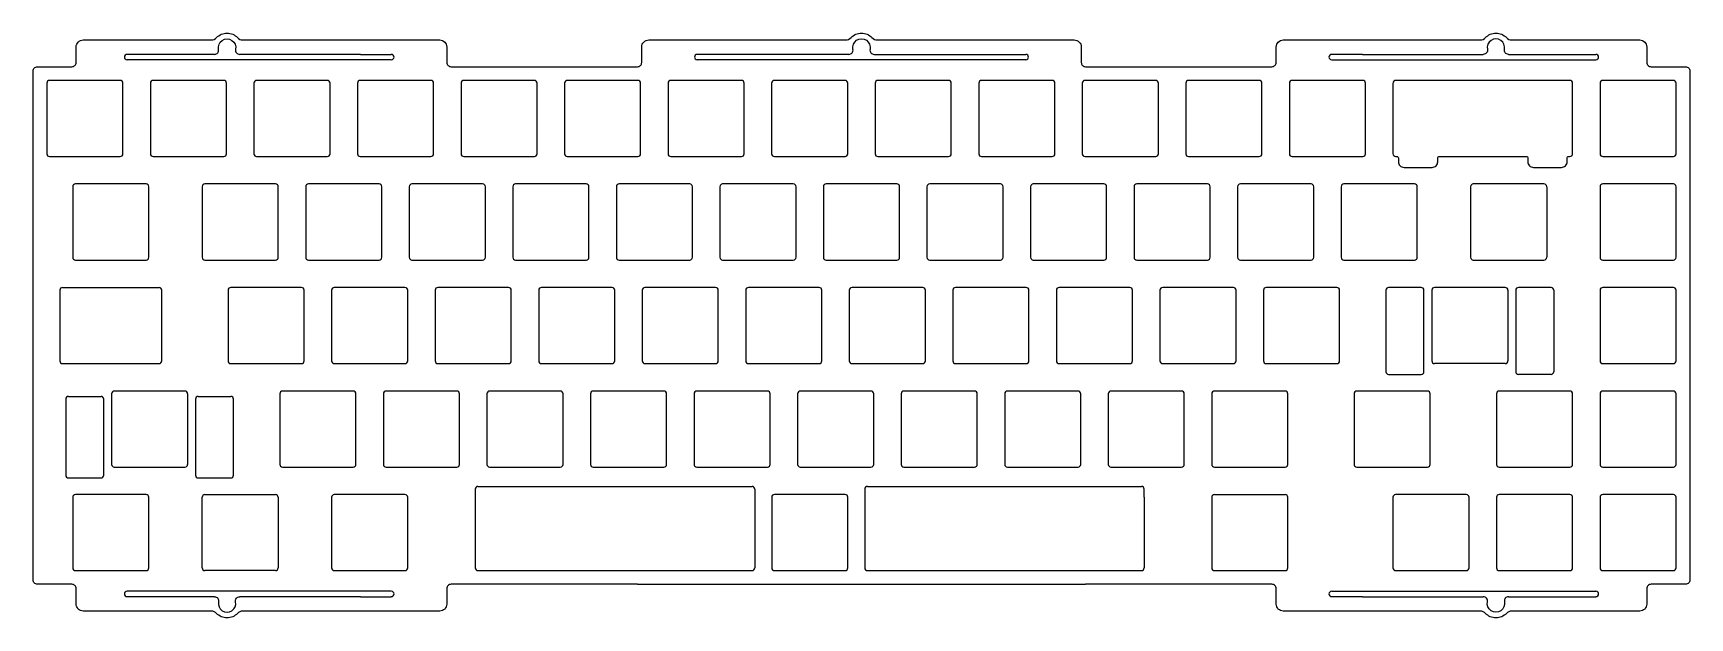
# Model space of a CAD drawing. Header units: millimetres. Extents: x -608 to -303, y -101 to 6.
import ezdxf

# ---------------------------------------------------------------- set-up
doc = ezdxf.new("R2010")
doc.units = ezdxf.units.MM
doc.header["$MEASUREMENT"] = 0
doc.layers.add('SHAPE2DVIEW', color=7, linetype='Continuous')
doc.layers.add('VISIBLE', color=7, linetype='Continuous')

msp = doc.modelspace()

# ---------------------------------------------------------------- linework, layer by layer
at = {"linetype": 'Continuous'}
for p, q in [((-585.15, 2.27), (-590.75, 2.27)), ((-542.15, 1.27), (-590.75, 1.27)), ((-574.7, 2.27), (-585.15, 2.27)), ((-547.82, 2.27), (-570.05, 2.27)), ((-547.82, 2.27), (-542.15, 2.27)), ((-457.98, 2.27), (-485.88, 2.27)), ((-425.42, 1.27), (-485.88, 1.27)), ((-453.32, 2.27), (-425.42, 2.27)), ((-363.48, 2.27), (-369.15, 2.27)), ((-369.15, 1.27), (-320.55, 1.27)), ((-363.48, 2.27), (-341.25, 2.27)), ((-336.6, 2.27), (-326.15, 2.27)), ((-326.15, 2.27), (-320.55, 2.27)), ((-602.64, -40.63), (-584.88, -40.63)), ((-602.64, -54.63), (-584.88, -54.63)), ((-562.97, -79.23), (-562.97, -92.23)), ((-526.71, -77.73), (-526.71, -92.22)), ((-526.21, -77.23), (-475.79, -77.23)), ((-475.29, -77.73), (-475.29, -92.22)), ((-455.06, -77.73), (-455.06, -92.22)), ((-454.56, -77.23), (-404.14, -77.23)), ((-403.64, -79.23), (-403.64, -78.73)), ((-403.64, -79.23), (-403.64, -92.22)), ((-390.71, -78.73), (-377.71, -78.73)), ((-526.21, -92.72), (-475.79, -92.72)), ((-454.56, -92.72), (-404.14, -92.72)), ((-542.15, -96.52), (-590.75, -96.52)), ((-585.15, -97.53), (-590.75, -97.53)), ((-574.7, -97.53), (-585.15, -97.53)), ((-547.82, -97.53), (-570.05, -97.53)), ((-547.82, -97.53), (-542.15, -97.53)), ((-496.85, -95.25), (-414.45, -95.25)), ((-369.15, -96.52), (-320.55, -96.52)), ((-363.48, -97.53), (-369.15, -97.53)), ((-363.48, -97.53), (-341.25, -97.53)), ((-336.6, -97.53), (-326.15, -97.53)), ((-326.15, -97.53), (-320.55, -97.53))]:
    msp.add_line(p, q, dxfattribs=at)
at = {"color": 0}
for p, q in [((-576.95, -92.22), (-576.95, -79.23)), ((-576.45, -78.73), (-563.45, -78.73)), ((-563.45, -92.72), (-576.45, -92.72))]:
    msp.add_line(p, q, dxfattribs=at)
for points in [[(-496.85, -95.25), (-531.17, -95.25, 0.414214), (-531.95, -96.03), (-531.95, -98.88, -0.414214), (-533.25, -100.18), (-569.49, -100.18, 0.207448), (-570.44, -100.59, -0.433555), (-574.31, -100.59, 0.207448), (-575.26, -100.18), (-598.83, -100.18, -0.414214), (-600.13, -98.88), (-600.13, -96.03, 0.414214), (-600.9, -95.25), (-607.28, -95.25, -0.414214), (-608.05, -94.48), (-608.05, -0.78, -0.414214), (-607.28, 0), (-600.9, 0, 0.414214), (-600.13, 0.77), (-600.13, 3.62, -0.414214), (-598.83, 4.92), (-575.26, 4.92, 0.207448), (-574.31, 5.34, -0.433555), (-570.44, 5.34, 0.207448), (-569.49, 4.92), (-533.25, 4.92, -0.414214), (-531.95, 3.62), (-531.95, 0.77, 0.414214), (-531.17, 0), (-496.85, 0, 0.414214), (-496.08, 0.77), (-496.08, 3.62, -0.414214), (-494.78, 4.92), (-458.53, 4.92, 0.207448), (-457.58, 5.34, -0.433555), (-453.72, 5.34, 0.207448), (-452.77, 4.92), (-416.52, 4.92, -0.414214), (-415.22, 3.62), (-415.22, 0.77, 0.414214), (-414.45, 0), (-380.13, 0, 0.414214), (-379.35, 0.77), (-379.35, 3.62, -0.414214), (-378.05, 4.92), (-341.81, 4.92, 0.207448), (-340.86, 5.34, -0.433555), (-336.99, 5.34, 0.207448), (-336.04, 4.92), (-312.48, 4.92, -0.414214), (-311.18, 3.62), (-311.18, 0.77, 0.414214), (-310.4, 0), (-304.02, 0, -0.414214), (-303.25, -0.78), (-303.25, -94.48, -0.414214), (-304.02, -95.25), (-310.4, -95.25, 0.414214), (-311.18, -96.03), (-311.18, -98.88, -0.414214), (-312.48, -100.18), (-336.04, -100.18, 0.207448), (-336.99, -100.59, -0.433555), (-340.86, -100.59, 0.207448), (-341.81, -100.18), (-378.05, -100.18, -0.414214), (-379.35, -98.88), (-379.35, -96.03, 0.414214), (-380.13, -95.25), (-414.45, -95.25)], [(-574.7, 2.27, 0.474498), (-573.94, 3.2, -1.224745), (-570.81, 3.2, 0.474498), (-570.05, 2.27)], [(-457.98, 2.27, 0.474498), (-457.22, 3.2, -1.224745), (-454.08, 3.2, 0.474498), (-453.32, 2.27)], [(-336.6, 2.27, -0.474498), (-337.36, 3.2, 1.224745), (-340.49, 3.2, -0.474498), (-341.25, 2.27)], [(-574.7, -97.53, -0.474498), (-573.94, -98.46, 1.224745), (-570.81, -98.46, -0.474498), (-570.05, -97.53)], [(-336.6, -97.53, 0.474498), (-337.36, -98.46, -1.224745), (-340.49, -98.46, 0.474498), (-341.25, -97.53)]]:
    msp.add_lwpolyline(points, format="xyb")
msp.add_lwpolyline([(-333.34, -16.53, -0.414214), (-333.07, -16.8), (-333.07, -17.48, 0.414214), (-332.02, -18.53), (-326.87, -18.53, 0.414214), (-325.82, -17.48), (-325.82, -16.8, -0.414214), (-325.54, -16.53), (-325.38, -16.53, 0.414214), (-324.82, -15.98), (-324.82, -3.08, 0.414214), (-325.38, -2.53), (-357.33, -2.53, 0.414214), (-357.88, -3.08), (-357.88, -15.98, 0.414214), (-357.33, -16.53), (-357.16, -16.53, -0.414214), (-356.88, -16.8), (-356.88, -17.48, 0.414214), (-355.83, -18.53), (-350.68, -18.53, 0.414214), (-349.63, -17.48), (-349.63, -16.8, -0.414214), (-349.36, -16.53)], format="xyb", close=True)
at = {"linetype": 'Continuous'}
for centre, start, end in [((-590.75, 1.77), 90, 270), ((-542.15, 1.77), 270, 90), ((-485.88, 1.77), 90, 270), ((-425.42, 1.77), 270, 90), ((-369.15, 1.77), 90, 270), ((-320.55, 1.77), 270, 90), ((-590.75, -97.02), 90, 270), ((-542.15, -97.02), 270, 90), ((-369.15, -97.02), 90, 270), ((-320.55, -97.02), 270, 90)]:
    msp.add_arc(centre, 0.5, start, end, dxfattribs=at)
at = {"layer": 'SHAPE2DVIEW'}
for p, q in [((-605.53, -3.03), (-605.53, -16.03)), ((-592.03, -2.53), (-605.03, -2.53)), ((-591.53, -16.03), (-591.53, -3.03)), ((-586.48, -3.03), (-586.48, -16.03)), ((-572.98, -2.53), (-585.98, -2.53)), ((-572.48, -16.03), (-572.48, -3.03)), ((-567.43, -3.03), (-567.43, -16.03)), ((-553.93, -2.53), (-566.93, -2.53)), ((-553.43, -16.03), (-553.43, -3.03)), ((-548.38, -3.03), (-548.38, -16.03)), ((-534.88, -2.53), (-547.88, -2.53)), ((-534.38, -16.03), (-534.38, -3.03)), ((-529.33, -3.03), (-529.33, -16.03)), ((-515.83, -2.53), (-528.83, -2.53)), ((-515.33, -16.03), (-515.33, -3.03)), ((-510.28, -3.03), (-510.28, -16.03)), ((-496.78, -2.53), (-509.78, -2.53)), ((-496.28, -16.03), (-496.28, -3.03)), ((-491.23, -3.03), (-491.23, -16.03)), ((-477.73, -2.53), (-490.73, -2.53)), ((-477.23, -16.03), (-477.23, -3.03)), ((-472.18, -3.03), (-472.18, -16.03)), ((-458.68, -2.53), (-471.68, -2.53)), ((-458.18, -16.03), (-458.18, -3.03)), ((-453.13, -3.03), (-453.13, -16.03)), ((-439.63, -2.53), (-452.63, -2.53)), ((-439.13, -16.03), (-439.13, -3.03)), ((-434.07, -3.03), (-434.07, -16.03)), ((-420.57, -2.53), (-433.57, -2.53)), ((-420.07, -16.03), (-420.07, -3.03)), ((-415.03, -3.03), (-415.03, -16.03)), ((-401.53, -2.53), (-414.53, -2.53)), ((-401.03, -16.03), (-401.03, -3.03)), ((-395.98, -3.03), (-395.98, -16.03)), ((-382.48, -2.53), (-395.48, -2.53)), ((-381.98, -16.03), (-381.98, -3.03)), ((-376.93, -3.03), (-376.93, -16.03)), ((-363.43, -2.53), (-376.43, -2.53)), ((-362.93, -16.03), (-362.93, -3.03)), ((-319.78, -3.03), (-319.78, -16.03)), ((-306.28, -2.53), (-319.28, -2.53)), ((-305.78, -16.03), (-305.78, -3.03)), ((-605.03, -16.53), (-592.03, -16.53)), ((-585.98, -16.53), (-572.98, -16.53)), ((-566.93, -16.53), (-553.93, -16.53)), ((-547.88, -16.53), (-534.88, -16.53)), ((-528.83, -16.53), (-515.83, -16.53)), ((-509.78, -16.53), (-496.78, -16.53)), ((-490.73, -16.53), (-477.73, -16.53)), ((-471.68, -16.53), (-458.68, -16.53)), ((-452.63, -16.53), (-439.63, -16.53)), ((-433.57, -16.53), (-420.57, -16.53)), ((-414.53, -16.53), (-401.53, -16.53)), ((-395.48, -16.53), (-382.48, -16.53)), ((-376.43, -16.53), (-363.43, -16.53)), ((-319.28, -16.53), (-306.28, -16.53)), ((-600.76, -22.08), (-600.76, -35.08)), ((-587.26, -21.58), (-600.26, -21.58)), ((-586.76, -35.08), (-586.76, -22.08)), ((-576.95, -22.08), (-576.95, -35.08)), ((-563.45, -21.58), (-576.45, -21.58)), ((-562.95, -35.08), (-562.95, -22.08)), ((-557.9, -22.08), (-557.9, -35.08)), ((-544.4, -21.58), (-557.4, -21.58)), ((-543.9, -35.08), (-543.9, -22.08)), ((-538.85, -22.08), (-538.85, -35.08)), ((-525.35, -21.58), (-538.35, -21.58)), ((-524.85, -35.08), (-524.85, -22.08)), ((-519.8, -22.08), (-519.8, -35.08)), ((-506.3, -21.58), (-519.3, -21.58)), ((-505.8, -35.08), (-505.8, -22.08)), ((-500.75, -22.08), (-500.75, -35.08)), ((-487.25, -21.58), (-500.25, -21.58)), ((-486.75, -35.08), (-486.75, -22.08)), ((-481.7, -22.08), (-481.7, -35.08)), ((-468.2, -21.58), (-481.2, -21.58)), ((-467.7, -35.08), (-467.7, -22.08)), ((-462.65, -22.08), (-462.65, -35.08)), ((-449.15, -21.58), (-462.15, -21.58)), ((-448.65, -35.08), (-448.65, -22.08)), ((-443.6, -22.08), (-443.6, -35.08)), ((-430.1, -21.58), (-443.1, -21.58)), ((-429.6, -35.08), (-429.6, -22.08)), ((-424.55, -22.08), (-424.55, -35.08)), ((-411.05, -21.58), (-424.05, -21.58)), ((-410.55, -35.08), (-410.55, -22.08)), ((-405.5, -22.08), (-405.5, -35.08)), ((-392, -21.58), (-405, -21.58)), ((-391.5, -35.08), (-391.5, -22.08)), ((-386.45, -22.08), (-386.45, -35.08)), ((-372.95, -21.58), (-385.95, -21.58)), ((-372.45, -35.08), (-372.45, -22.08)), ((-367.4, -22.08), (-367.4, -35.08)), ((-353.9, -21.58), (-366.9, -21.58)), ((-353.4, -35.08), (-353.4, -22.08)), ((-343.59, -22.08), (-343.59, -35.08)), ((-330.09, -21.58), (-343.09, -21.58)), ((-329.59, -22.08), (-329.59, -35.08)), ((-319.78, -22.08), (-319.78, -35.08)), ((-306.28, -21.58), (-319.28, -21.58)), ((-305.78, -35.08), (-305.78, -22.08)), ((-600.26, -35.58), (-587.26, -35.58)), ((-576.45, -35.58), (-563.45, -35.58)), ((-557.4, -35.58), (-544.4, -35.58)), ((-538.35, -35.58), (-525.35, -35.58)), ((-519.3, -35.58), (-506.3, -35.58)), ((-500.25, -35.58), (-487.25, -35.58)), ((-481.2, -35.58), (-468.2, -35.58)), ((-462.15, -35.58), (-449.15, -35.58)), ((-443.1, -35.58), (-430.1, -35.58)), ((-424.05, -35.58), (-411.05, -35.58)), ((-405, -35.58), (-392, -35.58)), ((-385.95, -35.58), (-372.95, -35.58)), ((-366.9, -35.58), (-353.9, -35.58)), ((-343.09, -35.58), (-330.09, -35.58)), ((-319.28, -35.58), (-306.28, -35.58)), ((-584.38, -54.13), (-584.38, -41.13)), ((-572.19, -41.13), (-572.19, -54.13)), ((-558.69, -40.63), (-571.69, -40.63)), ((-558.19, -54.13), (-558.19, -41.13)), ((-553.14, -41.13), (-553.14, -54.13)), ((-539.64, -40.63), (-552.64, -40.63)), ((-539.14, -54.13), (-539.14, -41.13)), ((-534.09, -41.13), (-534.09, -54.13)), ((-520.59, -40.63), (-533.59, -40.63)), ((-520.09, -54.13), (-520.09, -41.13)), ((-515.04, -41.13), (-515.04, -54.13)), ((-501.54, -40.63), (-514.54, -40.63)), ((-501.04, -54.13), (-501.04, -41.13)), ((-495.99, -41.13), (-495.99, -54.13)), ((-482.49, -40.63), (-495.49, -40.63)), ((-481.99, -54.13), (-481.99, -41.13)), ((-476.94, -41.13), (-476.94, -54.13)), ((-463.44, -40.63), (-476.44, -40.63)), ((-462.94, -54.13), (-462.94, -41.13)), ((-457.89, -41.13), (-457.89, -54.13)), ((-444.39, -40.63), (-457.39, -40.63)), ((-443.89, -54.13), (-443.89, -41.13)), ((-438.84, -41.13), (-438.84, -54.13)), ((-425.34, -40.63), (-438.34, -40.63)), ((-424.84, -54.13), (-424.84, -41.13)), ((-419.79, -41.13), (-419.79, -54.13)), ((-406.29, -40.63), (-419.29, -40.63)), ((-405.79, -54.13), (-405.79, -41.13)), ((-400.74, -41.13), (-400.74, -54.13)), ((-387.24, -40.63), (-400.24, -40.63)), ((-386.74, -54.13), (-386.74, -41.13)), ((-381.69, -41.13), (-381.69, -54.13)), ((-368.19, -40.63), (-381.19, -40.63)), ((-367.69, -54.13), (-367.69, -41.13)), ((-359.17, -41.13), (-359.17, -56.13)), ((-352.67, -40.63), (-358.67, -40.63)), ((-352.17, -56.13), (-352.17, -41.13)), ((-350.73, -41.13), (-350.73, -54.13)), ((-337.23, -40.63), (-350.23, -40.63)), ((-336.73, -41.13), (-336.73, -54.13)), ((-335.29, -41.13), (-335.29, -56.13)), ((-328.79, -40.63), (-334.79, -40.63)), ((-328.29, -41.13), (-328.29, -56.13)), ((-319.78, -41.13), (-319.78, -54.13)), ((-306.28, -40.63), (-319.28, -40.63)), ((-305.78, -54.13), (-305.78, -41.13)), ((-571.69, -54.63), (-558.69, -54.63)), ((-552.64, -54.63), (-539.64, -54.63)), ((-533.59, -54.63), (-520.59, -54.63)), ((-514.54, -54.63), (-501.54, -54.63)), ((-495.49, -54.63), (-482.49, -54.63)), ((-476.44, -54.63), (-463.44, -54.63)), ((-457.39, -54.63), (-444.39, -54.63)), ((-438.34, -54.63), (-425.34, -54.63)), ((-419.29, -54.63), (-406.29, -54.63)), ((-400.24, -54.63), (-387.24, -54.63)), ((-381.19, -54.63), (-368.19, -54.63)), ((-337.23, -54.63), (-350.23, -54.63)), ((-319.28, -54.63), (-306.28, -54.63)), ((-358.67, -56.63), (-352.67, -56.63)), ((-328.79, -56.63), (-334.79, -56.63)), ((-601.56, -60.68), (-595.56, -60.68)), ((-593.62, -60.18), (-593.62, -73.18)), ((-580.12, -59.68), (-593.12, -59.68)), ((-579.62, -60.18), (-579.62, -73.18)), ((-577.68, -60.68), (-571.68, -60.68)), ((-562.66, -60.18), (-562.66, -73.18)), ((-549.16, -59.68), (-562.16, -59.68)), ((-548.66, -73.18), (-548.66, -60.18)), ((-543.61, -60.18), (-543.61, -73.18)), ((-530.11, -59.68), (-543.11, -59.68)), ((-529.61, -73.18), (-529.61, -60.18)), ((-524.56, -60.18), (-524.56, -73.18)), ((-511.06, -59.68), (-524.06, -59.68)), ((-510.56, -73.18), (-510.56, -60.18)), ((-505.51, -60.18), (-505.51, -73.18)), ((-492.01, -59.68), (-505.01, -59.68)), ((-491.51, -73.18), (-491.51, -60.18)), ((-486.46, -60.18), (-486.46, -73.18)), ((-472.96, -59.68), (-485.96, -59.68)), ((-472.46, -73.18), (-472.46, -60.18)), ((-467.41, -60.18), (-467.41, -73.18)), ((-453.91, -59.68), (-466.91, -59.68)), ((-453.41, -73.18), (-453.41, -60.18)), ((-448.36, -60.18), (-448.36, -73.18)), ((-434.86, -59.68), (-447.86, -59.68)), ((-434.36, -73.18), (-434.36, -60.18)), ((-429.31, -60.18), (-429.31, -73.18)), ((-415.81, -59.68), (-428.81, -59.68)), ((-415.31, -73.18), (-415.31, -60.18)), ((-410.26, -60.18), (-410.26, -73.18)), ((-396.76, -59.68), (-409.76, -59.68)), ((-396.26, -73.18), (-396.26, -60.18)), ((-391.21, -60.18), (-391.21, -73.18)), ((-377.71, -59.68), (-390.71, -59.68)), ((-377.21, -73.18), (-377.21, -60.18)), ((-365.02, -60.18), (-365.02, -73.18)), ((-351.52, -59.68), (-364.52, -59.68)), ((-351.02, -73.18), (-351.02, -60.18)), ((-338.82, -60.18), (-338.82, -73.18)), ((-325.32, -59.68), (-338.32, -59.68)), ((-324.82, -73.18), (-324.82, -60.18)), ((-319.78, -60.18), (-319.78, -73.18)), ((-306.28, -59.68), (-319.28, -59.68)), ((-305.78, -73.18), (-305.78, -60.18)), ((-602.06, -61.18), (-602.06, -75.18)), ((-595.06, -75.18), (-595.06, -61.18)), ((-578.18, -61.18), (-578.18, -75.18)), ((-571.18, -75.18), (-571.18, -61.18)), ((-601.56, -75.68), (-595.56, -75.68)), ((-593.12, -73.68), (-580.12, -73.68)), ((-577.68, -75.68), (-571.68, -75.68)), ((-562.16, -73.68), (-549.16, -73.68)), ((-543.11, -73.68), (-530.11, -73.68)), ((-524.06, -73.68), (-511.06, -73.68)), ((-505.01, -73.68), (-492.01, -73.68)), ((-485.96, -73.68), (-472.96, -73.68)), ((-466.91, -73.68), (-453.91, -73.68)), ((-447.86, -73.68), (-434.86, -73.68)), ((-428.81, -73.68), (-415.81, -73.68)), ((-409.76, -73.68), (-396.76, -73.68)), ((-390.71, -73.68), (-377.71, -73.68)), ((-364.52, -73.68), (-351.52, -73.68)), ((-338.32, -73.68), (-325.32, -73.68)), ((-319.28, -73.68), (-306.28, -73.68)), ((-600.76, -79.23), (-600.76, -92.23)), ((-587.26, -78.73), (-600.26, -78.73)), ((-586.76, -92.23), (-586.76, -79.23)), ((-553.14, -79.23), (-553.14, -92.23)), ((-539.64, -78.73), (-552.64, -78.73)), ((-539.14, -92.23), (-539.14, -79.23)), ((-472.17, -79.22), (-472.17, -92.22)), ((-458.67, -78.72), (-471.67, -78.72)), ((-458.17, -92.22), (-458.17, -79.22)), ((-391.21, -79.23), (-391.21, -92.23)), ((-377.21, -92.23), (-377.21, -79.23)), ((-357.88, -79.23), (-357.88, -92.23)), ((-344.38, -78.73), (-357.38, -78.73)), ((-343.88, -92.23), (-343.88, -79.23)), ((-338.82, -79.23), (-338.82, -92.23)), ((-325.32, -78.73), (-338.32, -78.73)), ((-324.82, -92.23), (-324.82, -79.23)), ((-319.78, -79.23), (-319.78, -92.23)), ((-306.28, -78.73), (-319.28, -78.73)), ((-305.78, -92.23), (-305.78, -79.23)), ((-600.26, -92.73), (-587.26, -92.73)), ((-552.64, -92.73), (-539.64, -92.73)), ((-471.67, -92.72), (-458.67, -92.72)), ((-390.71, -92.73), (-377.71, -92.73)), ((-357.38, -92.73), (-344.38, -92.73)), ((-338.32, -92.73), (-325.32, -92.73)), ((-319.28, -92.73), (-306.28, -92.73))]:
    msp.add_line(p, q, dxfattribs=at)
for centre, start, end in [((-605.03, -3.03), 90, 180), ((-592.03, -3.03), 0, 90), ((-585.98, -3.03), 90, 180), ((-572.98, -3.03), 0, 90), ((-566.93, -3.03), 90, 180), ((-553.93, -3.03), 0, 90), ((-547.88, -3.03), 90, 180), ((-534.88, -3.03), 0, 90), ((-528.83, -3.03), 90, 180), ((-515.83, -3.03), 0, 90), ((-509.78, -3.03), 90, 180), ((-496.78, -3.03), 0, 90), ((-490.73, -3.03), 90, 180), ((-477.73, -3.03), 0, 90), ((-471.68, -3.03), 90, 180), ((-458.68, -3.03), 0, 90), ((-452.63, -3.03), 90, 180), ((-439.63, -3.03), 0, 90), ((-433.57, -3.03), 90, 180), ((-420.57, -3.03), 0, 90), ((-414.53, -3.03), 90, 180), ((-401.53, -3.03), 0, 90), ((-395.48, -3.03), 90, 180), ((-382.48, -3.03), 0, 90), ((-376.43, -3.03), 90, 180), ((-363.43, -3.03), 0, 90), ((-319.28, -3.03), 90, 180), ((-306.28, -3.03), 0, 90), ((-605.03, -16.03), 180, 270), ((-592.03, -16.03), 270, 0), ((-585.98, -16.03), 180, 270), ((-572.98, -16.03), 270, 0), ((-566.93, -16.03), 180, 270), ((-553.93, -16.03), 270, 0), ((-547.88, -16.03), 180, 270), ((-534.88, -16.03), 270, 0), ((-528.83, -16.03), 180, 270), ((-515.83, -16.03), 270, 0), ((-509.78, -16.03), 180, 270), ((-496.78, -16.03), 270, 0), ((-490.73, -16.03), 180, 270), ((-477.73, -16.03), 270, 0), ((-471.68, -16.03), 180, 270), ((-458.68, -16.03), 270, 0), ((-452.63, -16.03), 180, 270), ((-439.63, -16.03), 270, 0), ((-433.57, -16.03), 180, 270), ((-420.57, -16.03), 270, 0), ((-414.53, -16.03), 180, 270), ((-401.53, -16.03), 270, 0), ((-395.48, -16.03), 180, 270), ((-382.48, -16.03), 270, 0), ((-376.43, -16.03), 180, 270), ((-363.43, -16.03), 270, 0), ((-319.28, -16.03), 180, 270), ((-306.28, -16.03), 270, 0), ((-600.26, -22.08), 90, 180), ((-587.26, -22.08), 0, 90), ((-576.45, -22.08), 90, 180), ((-563.45, -22.08), 0, 90), ((-557.4, -22.08), 90, 180), ((-544.4, -22.08), 0, 90), ((-538.35, -22.08), 90, 180), ((-525.35, -22.08), 0, 90), ((-519.3, -22.08), 90, 180), ((-506.3, -22.08), 0, 90), ((-500.25, -22.08), 90, 180), ((-487.25, -22.08), 0, 90), ((-481.2, -22.08), 90, 180), ((-468.2, -22.08), 0, 90), ((-462.15, -22.08), 90, 180), ((-449.15, -22.08), 0, 90), ((-443.1, -22.08), 90, 180), ((-430.1, -22.08), 0, 90), ((-424.05, -22.08), 90, 180), ((-411.05, -22.08), 0, 90), ((-405, -22.08), 90, 180), ((-392, -22.08), 0, 90), ((-385.95, -22.08), 90, 180), ((-372.95, -22.08), 0, 90), ((-366.9, -22.08), 90, 180), ((-353.9, -22.08), 0, 90), ((-343.09, -22.08), 90, 180), ((-330.09, -22.08), 0, 90), ((-319.28, -22.08), 90, 180), ((-306.28, -22.08), 0, 90), ((-600.26, -35.08), 180, 270), ((-587.26, -35.08), 270, 0), ((-576.45, -35.08), 180, 270), ((-563.45, -35.08), 270, 0), ((-557.4, -35.08), 180, 270), ((-544.4, -35.08), 270, 0), ((-538.35, -35.08), 180, 270), ((-525.35, -35.08), 270, 0), ((-519.3, -35.08), 180, 270), ((-506.3, -35.08), 270, 0), ((-500.25, -35.08), 180, 270), ((-487.25, -35.08), 270, 0), ((-481.2, -35.08), 180, 270), ((-468.2, -35.08), 270, 0), ((-462.15, -35.08), 180, 270), ((-449.15, -35.08), 270, 0), ((-443.1, -35.08), 180, 270), ((-430.1, -35.08), 270, 0), ((-424.05, -35.08), 180, 270), ((-411.05, -35.08), 270, 0), ((-405, -35.08), 180, 270), ((-392, -35.08), 270, 0), ((-385.95, -35.08), 180, 270), ((-372.95, -35.08), 270, 0), ((-366.9, -35.08), 180, 270), ((-353.9, -35.08), 270, 0), ((-343.09, -35.08), 180, 270), ((-330.09, -35.08), 270, 0), ((-319.28, -35.08), 180, 270), ((-306.28, -35.08), 270, 0), ((-584.88, -41.13), 0, 90), ((-571.69, -41.13), 90, 180), ((-558.69, -41.13), 0, 90), ((-552.64, -41.13), 90, 180), ((-539.64, -41.13), 0, 90), ((-533.59, -41.13), 90, 180), ((-520.59, -41.13), 0, 90), ((-514.54, -41.13), 90, 180), ((-501.54, -41.13), 0, 90), ((-495.49, -41.13), 90, 180), ((-482.49, -41.13), 0, 90), ((-476.44, -41.13), 90, 180), ((-463.44, -41.13), 0, 90), ((-457.39, -41.13), 90, 180), ((-444.39, -41.13), 0, 90), ((-438.34, -41.13), 90, 180), ((-425.34, -41.13), 0, 90), ((-419.29, -41.13), 90, 180), ((-406.29, -41.13), 0, 90), ((-400.24, -41.13), 90, 180), ((-387.24, -41.13), 0, 90), ((-381.19, -41.13), 90, 180), ((-368.19, -41.13), 0, 90), ((-358.67, -41.13), 90, 180), ((-352.67, -41.13), 0, 90), ((-350.23, -41.13), 90, 180), ((-337.23, -41.13), 0, 90), ((-334.79, -41.13), 90, 180), ((-328.79, -41.13), 0, 90), ((-319.28, -41.13), 90, 180), ((-306.28, -41.13), 0, 90), ((-584.88, -54.13), 270, 0), ((-571.69, -54.13), 180, 270), ((-558.69, -54.13), 270, 0), ((-552.64, -54.13), 180, 270), ((-539.64, -54.13), 270, 0), ((-533.59, -54.13), 180, 270), ((-520.59, -54.13), 270, 0), ((-514.54, -54.13), 180, 270), ((-501.54, -54.13), 270, 0), ((-495.49, -54.13), 180, 270), ((-482.49, -54.13), 270, 0), ((-476.44, -54.13), 180, 270), ((-463.44, -54.13), 270, 0), ((-457.39, -54.13), 180, 270), ((-444.39, -54.13), 270, 0), ((-438.34, -54.13), 180, 270), ((-425.34, -54.13), 270, 0), ((-419.29, -54.13), 180, 270), ((-406.29, -54.13), 270, 0), ((-400.24, -54.13), 180, 270), ((-387.24, -54.13), 270, 0), ((-381.19, -54.13), 180, 270), ((-368.19, -54.13), 270, 0), ((-350.23, -54.13), 180, 270), ((-337.23, -54.13), 270, 0), ((-319.28, -54.13), 180, 270), ((-306.28, -54.13), 270, 0), ((-358.67, -56.13), 180, 270), ((-352.67, -56.13), 270, 0), ((-334.79, -56.13), 180, 270), ((-328.79, -56.13), 270, 0), ((-601.56, -61.18), 90, 180), ((-595.56, -61.18), 0, 90), ((-593.12, -60.18), 90, 180), ((-580.12, -60.18), 0, 90), ((-577.68, -61.18), 90, 180), ((-571.68, -61.18), 0, 90), ((-562.16, -60.18), 90, 180), ((-549.16, -60.18), 0, 90), ((-543.11, -60.18), 90, 180), ((-530.11, -60.18), 0, 90), ((-524.06, -60.18), 90, 180), ((-511.06, -60.18), 0, 90), ((-505.01, -60.18), 90, 180), ((-492.01, -60.18), 0, 90), ((-485.96, -60.18), 90, 180), ((-472.96, -60.18), 0, 90), ((-466.91, -60.18), 90, 180), ((-453.91, -60.18), 0, 90), ((-447.86, -60.18), 90, 180), ((-434.86, -60.18), 0, 90), ((-428.81, -60.18), 90, 180), ((-415.81, -60.18), 0, 90), ((-409.76, -60.18), 90, 180), ((-396.76, -60.18), 0, 90), ((-390.71, -60.18), 90, 180), ((-377.71, -60.18), 0, 90), ((-364.52, -60.18), 90, 180), ((-351.52, -60.18), 0, 90), ((-338.32, -60.18), 90, 180), ((-325.32, -60.18), 0, 90), ((-319.28, -60.18), 90, 180), ((-306.28, -60.18), 0, 90), ((-601.56, -75.18), 180, 270), ((-595.56, -75.18), 270, 0), ((-593.12, -73.18), 180, 270), ((-580.12, -73.18), 270, 0), ((-577.68, -75.18), 180, 270), ((-571.68, -75.18), 270, 0), ((-562.16, -73.18), 180, 270), ((-549.16, -73.18), 270, 0), ((-543.11, -73.18), 180, 270), ((-530.11, -73.18), 270, 0), ((-524.06, -73.18), 180, 270), ((-511.06, -73.18), 270, 0), ((-505.01, -73.18), 180, 270), ((-492.01, -73.18), 270, 0), ((-485.96, -73.18), 180, 270), ((-472.96, -73.18), 270, 0), ((-466.91, -73.18), 180, 270), ((-453.91, -73.18), 270, 0), ((-447.86, -73.18), 180, 270), ((-434.86, -73.18), 270, 0), ((-428.81, -73.18), 180, 270), ((-415.81, -73.18), 270, 0), ((-409.76, -73.18), 180, 270), ((-396.76, -73.18), 270, 0), ((-390.71, -73.18), 180, 270), ((-377.71, -73.18), 270, 0), ((-364.52, -73.18), 180, 270), ((-351.52, -73.18), 270, 0), ((-338.32, -73.18), 180, 270), ((-325.32, -73.18), 270, 0), ((-319.28, -73.18), 180, 270), ((-306.28, -73.18), 270, 0), ((-600.26, -79.23), 90, 180), ((-587.26, -79.23), 0, 90), ((-576.45, -79.23), 90, 180), ((-563.47, -79.23), 0, 90), ((-552.64, -79.23), 90, 180), ((-539.64, -79.23), 0, 90), ((-471.67, -79.22), 90, 180), ((-458.67, -79.22), 0, 90), ((-390.71, -79.23), 90, 180), ((-377.71, -79.23), 0, 90), ((-357.38, -79.23), 90, 180), ((-344.38, -79.23), 0, 90), ((-338.32, -79.23), 90, 180), ((-325.32, -79.23), 0, 90), ((-319.28, -79.23), 90, 180), ((-306.28, -79.23), 0, 90), ((-600.26, -92.23), 180, 270), ((-587.26, -92.23), 270, 0), ((-576.45, -92.22), 180, 270), ((-563.47, -92.23), 270, 0), ((-552.64, -92.23), 180, 270), ((-539.64, -92.23), 270, 0), ((-526.21, -92.22), 180, 270), ((-526.21, -92.22), 180, 270), ((-475.79, -92.22), 270, 0), ((-475.79, -92.22), 270, 0), ((-471.67, -92.22), 180, 270), ((-458.67, -92.22), 270, 0), ((-454.56, -92.22), 180, 270), ((-404.14, -92.22), 270, 0), ((-390.71, -92.23), 180, 270), ((-377.71, -92.23), 270, 0), ((-357.38, -92.23), 180, 270), ((-344.38, -92.23), 270, 0), ((-338.32, -92.23), 180, 270), ((-325.32, -92.23), 270, 0), ((-319.28, -92.23), 180, 270), ((-306.28, -92.23), 270, 0)]:
    msp.add_arc(centre, 0.5, start, end, dxfattribs=at)
at = {"layer": 'VISIBLE'}
for p, q in [((-603.14, -41.13), (-603.14, -54.13)), ((-403.64, -78.73), (-403.64, -77.73))]:
    msp.add_line(p, q, dxfattribs=at)
for centre, start, end in [((-602.64, -41.13), 90, 180), ((-602.64, -54.13), 180, 270), ((-526.21, -77.73), 90, 180), ((-475.79, -77.73), 0, 90), ((-454.56, -77.73), 90, 180), ((-404.14, -77.73), 0, 90)]:
    msp.add_arc(centre, 0.5, start, end, dxfattribs=at)

doc.saveas('drawing.dxf')
